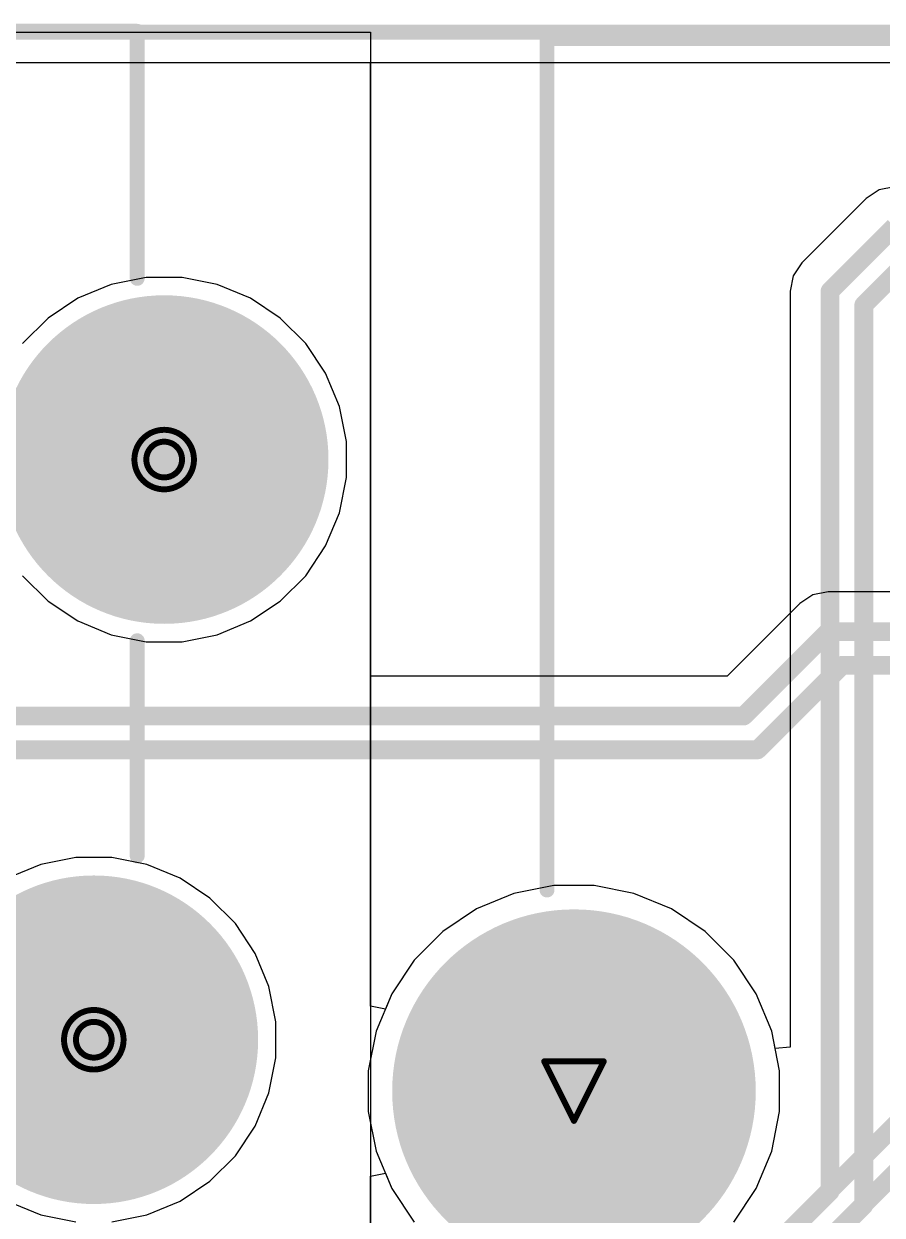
# Model space of a CAD drawing. Header units: inches. Extents: x 0 to 208, y 0 to 213.
# Drawn here: x 2.5379 to 2.8262, y 3.9333 to 4.3335 of the extents above; entities that cross this region are included whole.
import ezdxf

# ---------------------------------------------------------------- set-up
doc = ezdxf.new("R2010")
doc.units = ezdxf.units.IN
doc.header["$MEASUREMENT"] = 0
for name, color, linetype in [('Board_Outline', 216, 'Continuous'), ('Bottom Layer', 5, 'Continuous'), ('Bottom Solder', 6, 'Continuous'), ('Drill Drawing', 1, 'Continuous'), ('L2_GND1', 16, 'Continuous'), ('L3_SIG1', 76, 'Continuous'), ('L4_PWR', 90, 'Continuous'), ('L5_GND2', 156, 'Continuous'), ('L6_SIG2', 130, 'Continuous'), ('L7_GND3', 216, 'Continuous'), ('Multi-Layer', 9, 'Continuous'), ('Pad Holes', 156, 'Continuous'), ('Top Layer', 1, 'Continuous'), ('Top Overlay', 2, 'Continuous'), ('Top Solder', 216, 'Continuous')]:
    doc.layers.add(name, color=color, linetype=linetype)

# ---------------------------------------------------------------- blocks, each defined once
blk = doc.blocks.new('10029449_111RLF_7')
at = {"layer": 'Bottom Layer'}
h = blk.add_hatch(color=5, dxfattribs=at)
edge = h.paths.add_edge_path()
edge.add_arc((-0.28543, 0.07874), 0.05118, 0, 360)
h = blk.add_hatch(color=5, dxfattribs=at)
edge = h.paths.add_edge_path()
edge.add_arc((-0.30906, -0.11614), 0.05118, 0, 360)
at = {"layer": 'Bottom Solder'}
h = blk.add_hatch(color=6, dxfattribs=at)
edge = h.paths.add_edge_path()
edge.add_arc((-0.28543, 0.07874), 0.05518, 0, 360)
h = blk.add_hatch(color=6, dxfattribs=at)
edge = h.paths.add_edge_path()
edge.add_arc((-0.30906, -0.11614), 0.05518, 0, 360)
at = {"layer": 'L2_GND1'}
h = blk.add_hatch(color=16, dxfattribs=at)
edge = h.paths.add_edge_path()
edge.add_arc((-0.28543, 0.07874), 0.05118, 0, 360)
h = blk.add_hatch(color=16, dxfattribs=at)
edge = h.paths.add_edge_path()
edge.add_arc((-0.30906, -0.11614), 0.05118, 0, 360)
at = {"layer": 'L3_SIG1'}
h = blk.add_hatch(color=76, dxfattribs=at)
edge = h.paths.add_edge_path()
edge.add_arc((-0.28543, 0.07874), 0.05118, 0, 360)
h = blk.add_hatch(color=76, dxfattribs=at)
edge = h.paths.add_edge_path()
edge.add_arc((-0.30906, -0.11614), 0.05118, 0, 360)
at = {"layer": 'L4_PWR'}
h = blk.add_hatch(color=90, dxfattribs=at)
edge = h.paths.add_edge_path()
edge.add_arc((-0.28543, 0.07874), 0.05118, 0, 360)
h = blk.add_hatch(color=90, dxfattribs=at)
edge = h.paths.add_edge_path()
edge.add_arc((-0.30906, -0.11614), 0.05118, 0, 360)
at = {"layer": 'L5_GND2'}
h = blk.add_hatch(color=156, dxfattribs=at)
edge = h.paths.add_edge_path()
edge.add_arc((-0.28543, 0.07874), 0.05118, 0, 360)
h = blk.add_hatch(color=156, dxfattribs=at)
edge = h.paths.add_edge_path()
edge.add_arc((-0.30906, -0.11614), 0.05118, 0, 360)
at = {"layer": 'L6_SIG2'}
h = blk.add_hatch(color=130, dxfattribs=at)
edge = h.paths.add_edge_path()
edge.add_arc((-0.28543, 0.07874), 0.05118, 0, 360)
h = blk.add_hatch(color=130, dxfattribs=at)
edge = h.paths.add_edge_path()
edge.add_arc((-0.30906, -0.11614), 0.05118, 0, 360)
at = {"layer": 'L7_GND3'}
h = blk.add_hatch(color=216, dxfattribs=at)
edge = h.paths.add_edge_path()
edge.add_arc((-0.28543, 0.07874), 0.05118, 0, 360)
h = blk.add_hatch(color=216, dxfattribs=at)
edge = h.paths.add_edge_path()
edge.add_arc((-0.30906, -0.11614), 0.05118, 0, 360)
at = {"layer": 'Multi-Layer'}
h = blk.add_hatch(color=9, dxfattribs=at)
edge = h.paths.add_edge_path()
edge.add_arc((-0.28543, 0.07874), 0.05118, 0, 360)
h = blk.add_hatch(color=9, dxfattribs=at)
edge = h.paths.add_edge_path()
edge.add_arc((-0.30906, -0.11614), 0.05118, 0, 360)
at = {"layer": 'Pad Holes'}
h = blk.add_hatch(color=7, dxfattribs=at)
edge = h.paths.add_edge_path()
edge.add_arc((-0.28543, 0.07874), 0.02559, 0, 360)
h = blk.add_hatch(color=7, dxfattribs=at)
edge = h.paths.add_edge_path()
edge.add_arc((-0.30906, -0.11614), 0.02559, 0, 360)
at = {"layer": 'Top Layer'}
h = blk.add_hatch(color=1, dxfattribs=at)
edge = h.paths.add_edge_path()
edge.add_arc((-0.28543, 0.07874), 0.05118, 0, 360)
h = blk.add_hatch(color=1, dxfattribs=at)
edge = h.paths.add_edge_path()
edge.add_arc((-0.30906, -0.11614), 0.05118, 0, 360)
at = {"layer": 'Top Solder'}
h = blk.add_hatch(color=216, dxfattribs=at)
edge = h.paths.add_edge_path()
edge.add_arc((-0.28543, 0.07874), 0.05518, 0, 360)
h = blk.add_hatch(color=216, dxfattribs=at)
edge = h.paths.add_edge_path()
edge.add_arc((-0.30906, -0.11614), 0.05518, 0, 360)
at = {"layer": 'Top Overlay'}
for points in [[(-0.3, 0.017, 0.005, 0.005, 0), (-0.3, -0.05528, 0.005, 0.005, 0)], [(-0.3, -0.177, 0.005, 0.005, 0), (-0.3, -0.26, 0.005, 0.005, 0)], [(0.3, -0.26, 0.005, 0.005, 0), (-0.3, -0.26, 0.005, 0.005, 0)]]:
    blk.add_lwpolyline(points, format="xyseb", dxfattribs=at)
for points in [[(-0.30125, 0.017, 0.0025, 0.0025, 1), (-0.29875, 0.017, 0.0025, 0.0025, 1)], [(-0.30125, -0.05528, 0.0025, 0.0025, 1), (-0.29875, -0.05528, 0.0025, 0.0025, 1)], [(-0.30125, -0.177, 0.0025, 0.0025, 1), (-0.29875, -0.177, 0.0025, 0.0025, 1)], [(-0.30125, -0.26, 0.0025, 0.0025, 1), (-0.29875, -0.26, 0.0025, 0.0025, 1)], [(-0.30125, -0.26, 0.0025, 0.0025, 1), (-0.29875, -0.26, 0.0025, 0.0025, 1)]]:
    blk.add_lwpolyline(points, format="xyseb", close=True, dxfattribs=at)
blk = doc.blocks.new('UEA1112C_8HS6_4F_527')
at = {"layer": 'Bottom Layer'}
h = blk.add_hatch(color=5, dxfattribs=at)
edge = h.paths.add_edge_path()
edge.add_arc((0.25866, -0.13189), 0.05906, 0, 360)
at = {"layer": 'Bottom Solder'}
h = blk.add_hatch(color=6, dxfattribs=at)
edge = h.paths.add_edge_path()
edge.add_arc((0.25866, -0.13189), 0.06105, 0, 360)
at = {"layer": 'L2_GND1'}
h = blk.add_hatch(color=16, dxfattribs=at)
edge = h.paths.add_edge_path()
edge.add_arc((0.25866, -0.13189), 0.05906, 0, 360)
at = {"layer": 'L3_SIG1'}
h = blk.add_hatch(color=76, dxfattribs=at)
edge = h.paths.add_edge_path()
edge.add_arc((0.25866, -0.13189), 0.05906, 0, 360)
at = {"layer": 'L4_PWR'}
h = blk.add_hatch(color=90, dxfattribs=at)
edge = h.paths.add_edge_path()
edge.add_arc((0.25866, -0.13189), 0.05906, 0, 360)
at = {"layer": 'L5_GND2'}
h = blk.add_hatch(color=156, dxfattribs=at)
edge = h.paths.add_edge_path()
edge.add_arc((0.25866, -0.13189), 0.05906, 0, 360)
at = {"layer": 'L6_SIG2'}
h = blk.add_hatch(color=130, dxfattribs=at)
edge = h.paths.add_edge_path()
edge.add_arc((0.25866, -0.13189), 0.05906, 0, 360)
at = {"layer": 'L7_GND3'}
h = blk.add_hatch(color=216, dxfattribs=at)
edge = h.paths.add_edge_path()
edge.add_arc((0.25866, -0.13189), 0.05906, 0, 360)
at = {"layer": 'Multi-Layer'}
h = blk.add_hatch(color=9, dxfattribs=at)
edge = h.paths.add_edge_path()
edge.add_arc((0.25866, -0.13189), 0.05906, 0, 360)
at = {"layer": 'Pad Holes'}
h = blk.add_hatch(color=7, dxfattribs=at)
edge = h.paths.add_edge_path()
edge.add_arc((0.25866, -0.13189), 0.04528, 0, 360)
at = {"layer": 'Top Layer'}
h = blk.add_hatch(color=1, dxfattribs=at)
edge = h.paths.add_edge_path()
edge.add_arc((0.25866, -0.13189), 0.05906, 0, 360)
at = {"layer": 'Top Solder'}
h = blk.add_hatch(color=216, dxfattribs=at)
edge = h.paths.add_edge_path()
edge.add_arc((0.25866, -0.13189), 0.06105, 0, 360)
at = {"layer": 'Top Overlay'}
for points in [[(0.26772, -0.19944, 0.005, 0.005, 0), (0.26772, -0.48542, 0.005, 0.005, 0)], [(0.26772, -0.48542, 0.005, 0.005, 0), (-0.26772, -0.48542, 0.005, 0.005, 0)]]:
    blk.add_lwpolyline(points, format="xyseb", dxfattribs=at)
for points in [[(0.26647, -0.19944, 0.0025, 0.0025, 1), (0.26897, -0.19944, 0.0025, 0.0025, 1)], [(0.26647, -0.48542, 0.0025, 0.0025, 1), (0.26897, -0.48542, 0.0025, 0.0025, 1)], [(0.26647, -0.48542, 0.0025, 0.0025, 1), (0.26897, -0.48542, 0.0025, 0.0025, 1)]]:
    blk.add_lwpolyline(points, format="xyseb", close=True, dxfattribs=at)

msp = doc.modelspace()

# ---------------------------------------------------------------- linework, layer by layer
at = {"layer": 'Board_Outline'}
msp.add_lwpolyline([(0, 4.33071, 0.005, 0.005, 0), (5.90551, 4.33071, 0.005, 0.005, 0)], format="xyseb", dxfattribs=at)
at = {"layer": 'Bottom Layer'}
for p, q in [((1.909, 4.33071), (2.65435, 4.33071)), ((2.65435, 4.33071), (2.65435, 3.90147)), ((2.65435, 4.00355), (2.65435, 4.32051)), ((2.65435, 4.32051), (2.89728, 4.32051)), ((2.82519, 4.27775), (2.82084, 4.27485)), ((2.83033, 4.27878), (2.82519, 4.27775)), ((2.82084, 4.27485), (2.79918, 4.25318)), ((2.82084, 4.27485), (2.82084, 4.27485)), ((2.79918, 4.25318), (2.79627, 4.24883)), ((2.79627, 4.24883), (2.79525, 4.24369)), ((2.79525, 4.24369), (2.79525, 4.24369)), ((2.79525, 4.24369), (2.79525, 3.98976)), ((2.71588, 4.04406), (2.70254, 4.0414)), ((2.72948, 4.04406), (2.71588, 4.04406)), ((2.74282, 4.0414), (2.72948, 4.04406)), ((2.70254, 4.0414), (2.68997, 4.0362)), ((2.75539, 4.0362), (2.74282, 4.0414)), ((2.68997, 4.0362), (2.67866, 4.02864)), ((2.7667, 4.02864), (2.75539, 4.0362)), ((2.67866, 4.02864), (2.66904, 4.01902)), ((2.77632, 4.01902), (2.7667, 4.02864)), ((2.66904, 4.01902), (2.66148, 4.00771)), ((2.78387, 4.00771), (2.77632, 4.01902)), ((2.66148, 4.00771), (2.65935, 4.00256)), ((2.78908, 3.99514), (2.78387, 4.00771)), ((2.65935, 4.00256), (2.65435, 4.00355)), ((2.79025, 3.98927), (2.78908, 3.99514)), ((2.79525, 3.98976), (2.79025, 3.98927)), ((2.65435, 3.94645), (2.65935, 3.94744)), ((2.65435, 3.90147), (2.65435, 3.94645)), ((2.65935, 3.94744), (2.66148, 3.94229)), ((2.66148, 3.94229), (2.66904, 3.93098))]:
    msp.add_line(p, q, dxfattribs=at)
for points in [[(2.80867, 4.24369, 0.00633, 0.00633, 0), (2.83033, 4.26535, 0.00633, 0.00633, 0)], [(2.82, 4.239, 0.00633, 0.00633, 0), (2.83502, 4.25402, 0.00633, 0.00633, 0)], [(2.80867, 3.94129, 0.00633, 0.00633, 0), (2.80867, 4.24369, 0.00633, 0.00633, 0)], [(2.82, 3.9366, 0.00633, 0.00633, 0), (2.82, 4.239, 0.00633, 0.00633, 0)], [(2.73652, 3.86914, 0.00633, 0.00633, 0), (2.80867, 3.94129, 0.00633, 0.00633, 0)], [(2.74121, 3.85781, 0.00633, 0.00633, 0), (2.82, 3.9366, 0.00633, 0.00633, 0)]]:
    msp.add_lwpolyline(points, format="xyseb", dxfattribs=at)
for points in [[(2.80709, 4.24369, 0.00316, 0.00316, 1), (2.81025, 4.24369, 0.00316, 0.00316, 1)], [(2.80709, 4.24369, 0.00316, 0.00316, 1), (2.81025, 4.24369, 0.00316, 0.00316, 1)], [(2.81842, 4.239, 0.00316, 0.00316, 1), (2.82158, 4.239, 0.00316, 0.00316, 1)], [(2.81842, 4.239, 0.00316, 0.00316, 1), (2.82158, 4.239, 0.00316, 0.00316, 1)], [(2.80709, 3.94129, 0.00316, 0.00316, 1), (2.81025, 3.94129, 0.00316, 0.00316, 1)], [(2.80709, 3.94129, 0.00316, 0.00316, 1), (2.81025, 3.94129, 0.00316, 0.00316, 1)], [(2.81842, 3.9366, 0.00316, 0.00316, 1), (2.82158, 3.9366, 0.00316, 0.00316, 1)], [(2.81842, 3.9366, 0.00316, 0.00316, 1), (2.82158, 3.9366, 0.00316, 0.00316, 1)]]:
    msp.add_lwpolyline(points, format="xyseb", close=True, dxfattribs=at)
at = {"layer": 'Drill Drawing'}
for points in [[(2.59506, 4.18714, 0.002, 0.002, 1), (2.57506, 4.18714, 0.002, 0.002, 1)], [(2.59106, 4.18714, 0.002, 0.002, 1), (2.57906, 4.18714, 0.002, 0.002, 1)], [(2.57456, 4.18714, 0.001, 0.001, 1), (2.57556, 4.18714, 0.001, 0.001, 1)], [(2.57856, 4.18714, 0.001, 0.001, 1), (2.57956, 4.18714, 0.001, 0.001, 1)], [(2.59056, 4.18714, 0.001, 0.001, 1), (2.59156, 4.18714, 0.001, 0.001, 1)], [(2.59456, 4.18714, 0.001, 0.001, 1), (2.59556, 4.18714, 0.001, 0.001, 1)], [(2.57143, 3.99226, 0.002, 0.002, 1), (2.55143, 3.99226, 0.002, 0.002, 1)], [(2.56743, 3.99226, 0.002, 0.002, 1), (2.55543, 3.99226, 0.002, 0.002, 1)], [(2.55093, 3.99226, 0.001, 0.001, 1), (2.55193, 3.99226, 0.001, 0.001, 1)], [(2.55493, 3.99226, 0.001, 0.001, 1), (2.55593, 3.99226, 0.001, 0.001, 1)], [(2.56693, 3.99226, 0.001, 0.001, 1), (2.56793, 3.99226, 0.001, 0.001, 1)], [(2.57093, 3.99226, 0.001, 0.001, 1), (2.57193, 3.99226, 0.001, 0.001, 1)], [(2.71218, 3.985, 0.001, 0.001, 1), (2.71318, 3.985, 0.001, 0.001, 1)], [(2.71218, 3.985, 0.001, 0.001, 1), (2.71318, 3.985, 0.001, 0.001, 1)], [(2.73218, 3.985, 0.001, 0.001, 1), (2.73318, 3.985, 0.001, 0.001, 1)], [(2.73218, 3.985, 0.001, 0.001, 1), (2.73318, 3.985, 0.001, 0.001, 1)], [(2.72218, 3.965, 0.001, 0.001, 1), (2.72318, 3.965, 0.001, 0.001, 1)], [(2.72218, 3.965, 0.001, 0.001, 1), (2.72318, 3.965, 0.001, 0.001, 1)]]:
    msp.add_lwpolyline(points, format="xyseb", close=True, dxfattribs=at)
for points in [[(2.71268, 3.985, 0.002, 0.002, 0), (2.73268, 3.985, 0.002, 0.002, 0)], [(2.71268, 3.985, 0.002, 0.002, 0), (2.72268, 3.965, 0.002, 0.002, 0)], [(2.72268, 3.965, 0.002, 0.002, 0), (2.73268, 3.985, 0.002, 0.002, 0)]]:
    msp.add_lwpolyline(points, format="xyseb", dxfattribs=at)
at = {"layer": 'L2_GND1'}
msp.add_line((1.85368, 4.32051), (2.86436, 4.32051), dxfattribs=at)
at = {"layer": 'L3_SIG1'}
for p, q in [((1.85368, 4.32051), (2.89728, 4.32051)), ((2.56721, 4.24597), (2.55608, 4.24136)), ((2.57903, 4.24832), (2.56721, 4.24597)), ((2.59108, 4.24832), (2.57903, 4.24832)), ((2.6029, 4.24597), (2.59108, 4.24832)), ((2.61404, 4.24136), (2.6029, 4.24597)), ((2.55608, 4.24136), (2.54606, 4.23466)), ((2.62406, 4.23466), (2.61404, 4.24136)), ((2.54606, 4.23466), (2.53753, 4.22614)), ((2.63258, 4.22614), (2.62406, 4.23466)), ((2.63927, 4.21612), (2.63258, 4.22614)), ((2.64389, 4.20499), (2.63927, 4.21612)), ((2.64624, 4.19317), (2.64389, 4.20499)), ((2.64624, 4.18112), (2.64624, 4.19317)), ((2.64389, 4.1693), (2.64624, 4.18112)), ((2.63927, 4.15816), (2.64389, 4.1693)), ((2.63258, 4.14814), (2.63927, 4.15816)), ((2.53753, 4.14814), (2.54606, 4.13962)), ((2.62406, 4.13962), (2.63258, 4.14814)), ((2.54606, 4.13962), (2.55608, 4.13292)), ((2.61404, 4.13292), (2.62406, 4.13962)), ((2.55608, 4.13292), (2.56721, 4.12831)), ((2.6029, 4.12831), (2.61404, 4.13292)), ((2.56721, 4.12831), (2.57903, 4.12596)), ((2.57903, 4.12596), (2.59108, 4.12596)), ((2.59108, 4.12596), (2.6029, 4.12831)), ((2.54359, 4.05109), (2.53245, 4.04648)), ((2.55541, 4.05344), (2.54359, 4.05109)), ((2.56746, 4.05344), (2.55541, 4.05344)), ((2.57928, 4.05109), (2.56746, 4.05344)), ((2.59041, 4.04648), (2.57928, 4.05109)), ((2.60043, 4.03978), (2.59041, 4.04648)), ((2.71588, 4.04406), (2.70254, 4.0414)), ((2.72948, 4.04406), (2.71588, 4.04406)), ((2.74282, 4.0414), (2.72948, 4.04406)), ((2.60896, 4.03126), (2.60043, 4.03978)), ((2.70254, 4.0414), (2.68997, 4.0362)), ((2.75539, 4.0362), (2.74282, 4.0414)), ((2.68997, 4.0362), (2.67866, 4.02864)), ((2.7667, 4.02864), (2.75539, 4.0362)), ((2.61565, 4.02124), (2.60896, 4.03126)), ((2.67866, 4.02864), (2.66904, 4.01902)), ((2.77632, 4.01902), (2.7667, 4.02864)), ((2.62026, 4.01011), (2.61565, 4.02124)), ((2.66904, 4.01902), (2.66148, 4.00771)), ((2.78387, 4.00771), (2.77632, 4.01902)), ((2.62261, 3.99829), (2.62026, 4.01011)), ((2.66148, 4.00771), (2.65628, 3.99514)), ((2.78908, 3.99514), (2.78387, 4.00771)), ((2.62261, 3.98623), (2.62261, 3.99829)), ((2.65628, 3.99514), (2.65362, 3.9818)), ((2.79173, 3.9818), (2.78908, 3.99514)), ((2.62026, 3.97441), (2.62261, 3.98623)), ((2.65362, 3.9818), (2.65362, 3.9682)), ((2.79173, 3.9682), (2.79173, 3.9818)), ((2.61565, 3.96328), (2.62026, 3.97441)), ((2.65362, 3.9682), (2.65628, 3.95486)), ((2.78908, 3.95486), (2.79173, 3.9682)), ((2.60896, 3.95326), (2.61565, 3.96328)), ((2.65628, 3.95486), (2.66148, 3.94229)), ((2.78387, 3.94229), (2.78908, 3.95486)), ((2.60043, 3.94474), (2.60896, 3.95326)), ((2.59041, 3.93804), (2.60043, 3.94474)), ((2.66148, 3.94229), (2.66904, 3.93098)), ((2.77632, 3.93098), (2.78387, 3.94229)), ((2.53245, 3.93804), (2.54359, 3.93343)), ((2.57928, 3.93343), (2.59041, 3.93804)), ((2.54359, 3.93343), (2.55541, 3.93108)), ((2.56746, 3.93108), (2.57928, 3.93343))]:
    msp.add_line(p, q, dxfattribs=at)
at = {"layer": 'L4_PWR'}
for p, q in [((1.85368, 4.32051), (2.86436, 4.32051)), ((2.56721, 4.24597), (2.55608, 4.24136)), ((2.57903, 4.24832), (2.56721, 4.24597)), ((2.59108, 4.24832), (2.57903, 4.24832)), ((2.6029, 4.24597), (2.59108, 4.24832)), ((2.61404, 4.24136), (2.6029, 4.24597)), ((2.55608, 4.24136), (2.54606, 4.23466)), ((2.62406, 4.23466), (2.61404, 4.24136)), ((2.54606, 4.23466), (2.53753, 4.22614)), ((2.63258, 4.22614), (2.62406, 4.23466)), ((2.63927, 4.21612), (2.63258, 4.22614)), ((2.64389, 4.20499), (2.63927, 4.21612)), ((2.64624, 4.19317), (2.64389, 4.20499)), ((2.64624, 4.18112), (2.64624, 4.19317)), ((2.64389, 4.1693), (2.64624, 4.18112)), ((2.63927, 4.15816), (2.64389, 4.1693)), ((2.63258, 4.14814), (2.63927, 4.15816)), ((2.53753, 4.14814), (2.54606, 4.13962)), ((2.62406, 4.13962), (2.63258, 4.14814)), ((2.54606, 4.13962), (2.55608, 4.13292)), ((2.61404, 4.13292), (2.62406, 4.13962)), ((2.55608, 4.13292), (2.56721, 4.12831)), ((2.6029, 4.12831), (2.61404, 4.13292)), ((2.56721, 4.12831), (2.57903, 4.12596)), ((2.57903, 4.12596), (2.59108, 4.12596)), ((2.59108, 4.12596), (2.6029, 4.12831)), ((2.54359, 4.05109), (2.53245, 4.04648)), ((2.55541, 4.05344), (2.54359, 4.05109)), ((2.56746, 4.05344), (2.55541, 4.05344)), ((2.57928, 4.05109), (2.56746, 4.05344)), ((2.59041, 4.04648), (2.57928, 4.05109)), ((2.60043, 4.03978), (2.59041, 4.04648)), ((2.71588, 4.04406), (2.70254, 4.0414)), ((2.72948, 4.04406), (2.71588, 4.04406)), ((2.74282, 4.0414), (2.72948, 4.04406)), ((2.60896, 4.03126), (2.60043, 4.03978)), ((2.70254, 4.0414), (2.68997, 4.0362)), ((2.75539, 4.0362), (2.74282, 4.0414)), ((2.68997, 4.0362), (2.67866, 4.02864)), ((2.7667, 4.02864), (2.75539, 4.0362)), ((2.61565, 4.02124), (2.60896, 4.03126)), ((2.67866, 4.02864), (2.66904, 4.01902)), ((2.77632, 4.01902), (2.7667, 4.02864)), ((2.62026, 4.01011), (2.61565, 4.02124)), ((2.66904, 4.01902), (2.66148, 4.00771)), ((2.78387, 4.00771), (2.77632, 4.01902)), ((2.62261, 3.99829), (2.62026, 4.01011)), ((2.66148, 4.00771), (2.65628, 3.99514)), ((2.78908, 3.99514), (2.78387, 4.00771)), ((2.62261, 3.98623), (2.62261, 3.99829)), ((2.65628, 3.99514), (2.65362, 3.9818)), ((2.79173, 3.9818), (2.78908, 3.99514)), ((2.62026, 3.97441), (2.62261, 3.98623)), ((2.65362, 3.9818), (2.65362, 3.9682)), ((2.79173, 3.9682), (2.79173, 3.9818)), ((2.61565, 3.96328), (2.62026, 3.97441)), ((2.65362, 3.9682), (2.65628, 3.95486)), ((2.78908, 3.95486), (2.79173, 3.9682)), ((2.60896, 3.95326), (2.61565, 3.96328)), ((2.65628, 3.95486), (2.66148, 3.94229)), ((2.78387, 3.94229), (2.78908, 3.95486)), ((2.60043, 3.94474), (2.60896, 3.95326)), ((2.59041, 3.93804), (2.60043, 3.94474)), ((2.66148, 3.94229), (2.66904, 3.93098)), ((2.77632, 3.93098), (2.78387, 3.94229)), ((2.53245, 3.93804), (2.54359, 3.93343)), ((2.57928, 3.93343), (2.59041, 3.93804)), ((2.54359, 3.93343), (2.55541, 3.93108)), ((2.56746, 3.93108), (2.57928, 3.93343))]:
    msp.add_line(p, q, dxfattribs=at)
at = {"layer": 'L5_GND2'}
for p, q in [((1.85368, 4.32051), (2.89728, 4.32051)), ((2.56721, 4.24597), (2.55608, 4.24136)), ((2.57903, 4.24832), (2.56721, 4.24597)), ((2.59108, 4.24832), (2.57903, 4.24832)), ((2.6029, 4.24597), (2.59108, 4.24832)), ((2.61404, 4.24136), (2.6029, 4.24597)), ((2.55608, 4.24136), (2.54606, 4.23466)), ((2.62406, 4.23466), (2.61404, 4.24136)), ((2.54606, 4.23466), (2.53753, 4.22614)), ((2.63258, 4.22614), (2.62406, 4.23466)), ((2.63927, 4.21612), (2.63258, 4.22614)), ((2.64389, 4.20499), (2.63927, 4.21612)), ((2.64624, 4.19317), (2.64389, 4.20499)), ((2.64624, 4.18112), (2.64624, 4.19317)), ((2.64389, 4.1693), (2.64624, 4.18112)), ((2.63927, 4.15816), (2.64389, 4.1693)), ((2.63258, 4.14814), (2.63927, 4.15816)), ((2.53753, 4.14814), (2.54606, 4.13962)), ((2.62406, 4.13962), (2.63258, 4.14814)), ((2.54606, 4.13962), (2.55608, 4.13292)), ((2.61404, 4.13292), (2.62406, 4.13962)), ((2.55608, 4.13292), (2.56721, 4.12831)), ((2.6029, 4.12831), (2.61404, 4.13292)), ((2.56721, 4.12831), (2.57903, 4.12596)), ((2.57903, 4.12596), (2.59108, 4.12596)), ((2.59108, 4.12596), (2.6029, 4.12831)), ((2.54359, 4.05109), (2.53245, 4.04648)), ((2.55541, 4.05344), (2.54359, 4.05109)), ((2.56746, 4.05344), (2.55541, 4.05344)), ((2.57928, 4.05109), (2.56746, 4.05344)), ((2.59041, 4.04648), (2.57928, 4.05109)), ((2.60043, 4.03978), (2.59041, 4.04648)), ((2.71588, 4.04406), (2.70254, 4.0414)), ((2.72948, 4.04406), (2.71588, 4.04406)), ((2.74282, 4.0414), (2.72948, 4.04406)), ((2.60896, 4.03126), (2.60043, 4.03978)), ((2.70254, 4.0414), (2.68997, 4.0362)), ((2.75539, 4.0362), (2.74282, 4.0414)), ((2.68997, 4.0362), (2.67866, 4.02864)), ((2.7667, 4.02864), (2.75539, 4.0362)), ((2.61565, 4.02124), (2.60896, 4.03126)), ((2.67866, 4.02864), (2.66904, 4.01902)), ((2.77632, 4.01902), (2.7667, 4.02864)), ((2.62026, 4.01011), (2.61565, 4.02124)), ((2.66904, 4.01902), (2.66148, 4.00771)), ((2.78387, 4.00771), (2.77632, 4.01902)), ((2.62261, 3.99829), (2.62026, 4.01011)), ((2.66148, 4.00771), (2.65628, 3.99514)), ((2.78908, 3.99514), (2.78387, 4.00771)), ((2.62261, 3.98623), (2.62261, 3.99829)), ((2.65628, 3.99514), (2.65362, 3.9818)), ((2.79173, 3.9818), (2.78908, 3.99514)), ((2.62026, 3.97441), (2.62261, 3.98623)), ((2.65362, 3.9818), (2.65362, 3.9682)), ((2.79173, 3.9682), (2.79173, 3.9818)), ((2.61565, 3.96328), (2.62026, 3.97441)), ((2.65362, 3.9682), (2.65628, 3.95486)), ((2.78908, 3.95486), (2.79173, 3.9682)), ((2.60896, 3.95326), (2.61565, 3.96328)), ((2.65628, 3.95486), (2.66148, 3.94229)), ((2.78387, 3.94229), (2.78908, 3.95486)), ((2.60043, 3.94474), (2.60896, 3.95326)), ((2.59041, 3.93804), (2.60043, 3.94474)), ((2.66148, 3.94229), (2.66904, 3.93098)), ((2.77632, 3.93098), (2.78387, 3.94229)), ((2.53245, 3.93804), (2.54359, 3.93343)), ((2.57928, 3.93343), (2.59041, 3.93804)), ((2.54359, 3.93343), (2.55541, 3.93108)), ((2.56746, 3.93108), (2.57928, 3.93343))]:
    msp.add_line(p, q, dxfattribs=at)
at = {"layer": 'L6_SIG2'}
for p, q in [((1.85368, 4.32051), (2.89728, 4.32051)), ((2.56721, 4.24597), (2.55608, 4.24136)), ((2.57903, 4.24832), (2.56721, 4.24597)), ((2.59108, 4.24832), (2.57903, 4.24832)), ((2.6029, 4.24597), (2.59108, 4.24832)), ((2.61404, 4.24136), (2.6029, 4.24597)), ((2.55608, 4.24136), (2.54606, 4.23466)), ((2.62406, 4.23466), (2.61404, 4.24136)), ((2.54606, 4.23466), (2.53753, 4.22614)), ((2.63258, 4.22614), (2.62406, 4.23466)), ((2.63927, 4.21612), (2.63258, 4.22614)), ((2.64389, 4.20499), (2.63927, 4.21612)), ((2.64624, 4.19317), (2.64389, 4.20499)), ((2.64624, 4.18112), (2.64624, 4.19317)), ((2.64389, 4.1693), (2.64624, 4.18112)), ((2.63927, 4.15816), (2.64389, 4.1693)), ((2.63258, 4.14814), (2.63927, 4.15816)), ((2.53753, 4.14814), (2.54606, 4.13962)), ((2.62406, 4.13962), (2.63258, 4.14814)), ((2.54606, 4.13962), (2.55608, 4.13292)), ((2.61404, 4.13292), (2.62406, 4.13962)), ((2.55608, 4.13292), (2.56721, 4.12831)), ((2.6029, 4.12831), (2.61404, 4.13292)), ((2.56721, 4.12831), (2.57903, 4.12596)), ((2.57903, 4.12596), (2.59108, 4.12596)), ((2.59108, 4.12596), (2.6029, 4.12831)), ((2.54359, 4.05109), (2.53245, 4.04648)), ((2.55541, 4.05344), (2.54359, 4.05109)), ((2.56746, 4.05344), (2.55541, 4.05344)), ((2.57928, 4.05109), (2.56746, 4.05344)), ((2.59041, 4.04648), (2.57928, 4.05109)), ((2.60043, 4.03978), (2.59041, 4.04648)), ((2.71588, 4.04406), (2.70254, 4.0414)), ((2.72948, 4.04406), (2.71588, 4.04406)), ((2.74282, 4.0414), (2.72948, 4.04406)), ((2.60896, 4.03126), (2.60043, 4.03978)), ((2.70254, 4.0414), (2.68997, 4.0362)), ((2.75539, 4.0362), (2.74282, 4.0414)), ((2.68997, 4.0362), (2.67866, 4.02864)), ((2.7667, 4.02864), (2.75539, 4.0362)), ((2.61565, 4.02124), (2.60896, 4.03126)), ((2.67866, 4.02864), (2.66904, 4.01902)), ((2.77632, 4.01902), (2.7667, 4.02864)), ((2.62026, 4.01011), (2.61565, 4.02124)), ((2.66904, 4.01902), (2.66148, 4.00771)), ((2.78387, 4.00771), (2.77632, 4.01902)), ((2.62261, 3.99829), (2.62026, 4.01011)), ((2.66148, 4.00771), (2.65628, 3.99514)), ((2.78908, 3.99514), (2.78387, 4.00771)), ((2.62261, 3.98623), (2.62261, 3.99829)), ((2.65628, 3.99514), (2.65362, 3.9818)), ((2.79173, 3.9818), (2.78908, 3.99514)), ((2.62026, 3.97441), (2.62261, 3.98623)), ((2.65362, 3.9818), (2.65362, 3.9682)), ((2.79173, 3.9682), (2.79173, 3.9818)), ((2.61565, 3.96328), (2.62026, 3.97441)), ((2.65362, 3.9682), (2.65628, 3.95486)), ((2.78908, 3.95486), (2.79173, 3.9682)), ((2.60896, 3.95326), (2.61565, 3.96328)), ((2.65628, 3.95486), (2.66148, 3.94229)), ((2.78387, 3.94229), (2.78908, 3.95486)), ((2.60043, 3.94474), (2.60896, 3.95326)), ((2.59041, 3.93804), (2.60043, 3.94474)), ((2.66148, 3.94229), (2.66904, 3.93098)), ((2.77632, 3.93098), (2.78387, 3.94229)), ((2.53245, 3.93804), (2.54359, 3.93343)), ((2.57928, 3.93343), (2.59041, 3.93804)), ((2.54359, 3.93343), (2.55541, 3.93108)), ((2.56746, 3.93108), (2.57928, 3.93343))]:
    msp.add_line(p, q, dxfattribs=at)
at = {"layer": 'L7_GND3'}
for p, q in [((1.85368, 4.32051), (2.89728, 4.32051)), ((2.56721, 4.24597), (2.55608, 4.24136)), ((2.57903, 4.24832), (2.56721, 4.24597)), ((2.59108, 4.24832), (2.57903, 4.24832)), ((2.6029, 4.24597), (2.59108, 4.24832)), ((2.61404, 4.24136), (2.6029, 4.24597)), ((2.55608, 4.24136), (2.54606, 4.23466)), ((2.62406, 4.23466), (2.61404, 4.24136)), ((2.54606, 4.23466), (2.53753, 4.22614)), ((2.63258, 4.22614), (2.62406, 4.23466)), ((2.63927, 4.21612), (2.63258, 4.22614)), ((2.64389, 4.20499), (2.63927, 4.21612)), ((2.64624, 4.19317), (2.64389, 4.20499)), ((2.64624, 4.18112), (2.64624, 4.19317)), ((2.64389, 4.1693), (2.64624, 4.18112)), ((2.63927, 4.15816), (2.64389, 4.1693)), ((2.63258, 4.14814), (2.63927, 4.15816)), ((2.53753, 4.14814), (2.54606, 4.13962)), ((2.62406, 4.13962), (2.63258, 4.14814)), ((2.54606, 4.13962), (2.55608, 4.13292)), ((2.61404, 4.13292), (2.62406, 4.13962)), ((2.55608, 4.13292), (2.56721, 4.12831)), ((2.6029, 4.12831), (2.61404, 4.13292)), ((2.56721, 4.12831), (2.57903, 4.12596)), ((2.57903, 4.12596), (2.59108, 4.12596)), ((2.59108, 4.12596), (2.6029, 4.12831)), ((2.54359, 4.05109), (2.53245, 4.04648)), ((2.55541, 4.05344), (2.54359, 4.05109)), ((2.56746, 4.05344), (2.55541, 4.05344)), ((2.57928, 4.05109), (2.56746, 4.05344)), ((2.59041, 4.04648), (2.57928, 4.05109)), ((2.60043, 4.03978), (2.59041, 4.04648)), ((2.71588, 4.04406), (2.70254, 4.0414)), ((2.72948, 4.04406), (2.71588, 4.04406)), ((2.74282, 4.0414), (2.72948, 4.04406)), ((2.60896, 4.03126), (2.60043, 4.03978)), ((2.70254, 4.0414), (2.68997, 4.0362)), ((2.75539, 4.0362), (2.74282, 4.0414)), ((2.68997, 4.0362), (2.67866, 4.02864)), ((2.7667, 4.02864), (2.75539, 4.0362)), ((2.61565, 4.02124), (2.60896, 4.03126)), ((2.67866, 4.02864), (2.66904, 4.01902)), ((2.77632, 4.01902), (2.7667, 4.02864)), ((2.62026, 4.01011), (2.61565, 4.02124)), ((2.66904, 4.01902), (2.66148, 4.00771)), ((2.78387, 4.00771), (2.77632, 4.01902)), ((2.62261, 3.99829), (2.62026, 4.01011)), ((2.66148, 4.00771), (2.65628, 3.99514)), ((2.78908, 3.99514), (2.78387, 4.00771)), ((2.62261, 3.98623), (2.62261, 3.99829)), ((2.65628, 3.99514), (2.65362, 3.9818)), ((2.79173, 3.9818), (2.78908, 3.99514)), ((2.62026, 3.97441), (2.62261, 3.98623)), ((2.65362, 3.9818), (2.65362, 3.9682)), ((2.79173, 3.9682), (2.79173, 3.9818)), ((2.61565, 3.96328), (2.62026, 3.97441)), ((2.65362, 3.9682), (2.65628, 3.95486)), ((2.78908, 3.95486), (2.79173, 3.9682)), ((2.60896, 3.95326), (2.61565, 3.96328)), ((2.65628, 3.95486), (2.66148, 3.94229)), ((2.78387, 3.94229), (2.78908, 3.95486)), ((2.60043, 3.94474), (2.60896, 3.95326)), ((2.59041, 3.93804), (2.60043, 3.94474)), ((2.66148, 3.94229), (2.66904, 3.93098)), ((2.77632, 3.93098), (2.78387, 3.94229)), ((2.53245, 3.93804), (2.54359, 3.93343)), ((2.57928, 3.93343), (2.59041, 3.93804)), ((2.54359, 3.93343), (2.55541, 3.93108)), ((2.56746, 3.93108), (2.57928, 3.93343))]:
    msp.add_line(p, q, dxfattribs=at)
at = {"layer": 'Top Layer'}
for p, q in [((1.909, 4.33071), (2.65435, 4.33071)), ((2.65435, 4.33071), (2.65435, 3.90147)), ((2.65435, 4.1144), (2.65435, 4.32051)), ((2.65435, 4.32051), (2.89728, 4.32051)), ((2.80286, 4.14173), (2.79851, 4.13882)), ((2.808, 4.14275), (2.80286, 4.14173)), ((2.96814, 4.14275), (2.808, 4.14275)), ((2.808, 4.14275), (2.808, 4.14275)), ((2.79851, 4.13882), (2.77409, 4.1144)), ((2.79851, 4.13882), (2.79851, 4.13882)), ((2.76231, 4.1144), (2.65435, 4.1144)), ((2.77409, 4.1144), (2.76231, 4.1144)), ((2.76231, 4.1144), (2.76231, 4.1144)), ((2.65435, 3.94645), (2.65935, 3.94744)), ((2.65435, 3.90147), (2.65435, 3.94645)), ((2.65935, 3.94744), (2.66148, 3.94229)), ((2.66148, 3.94229), (2.66904, 3.93098))]:
    msp.add_line(p, q, dxfattribs=at)
for points in [[(2.77965, 4.10098, 0.00633, 0.00633, 0), (2.808, 4.12933, 0.00633, 0.00633, 0)], [(2.808, 4.12933, 0.00633, 0.00633, 0), (2.96814, 4.12933, 0.00633, 0.00633, 0)], [(2.78434, 4.08965, 0.00633, 0.00633, 0), (2.81269, 4.118, 0.00633, 0.00633, 0)], [(2.81269, 4.118, 0.00633, 0.00633, 0), (2.96345, 4.118, 0.00633, 0.00633, 0)], [(2.29035, 4.10098, 0.00633, 0.00633, 0), (2.76231, 4.10098, 0.00633, 0.00633, 0)], [(2.73278, 4.10098, 0.00633, 0.00633, 0), (2.77965, 4.10098, 0.00633, 0.00633, 0)], [(2.29035, 4.08965, 0.00633, 0.00633, 0), (2.78434, 4.08965, 0.00633, 0.00633, 0)], [(2.74031, 3.87333, 0.00633, 0.00633, 0), (2.90103, 4.03406, 0.00633, 0.00633, 0)], [(2.745, 3.862, 0.00633, 0.00633, 0), (2.90573, 4.02273, 0.00633, 0.00633, 0)]]:
    msp.add_lwpolyline(points, format="xyseb", dxfattribs=at)
for points in [[(2.80642, 4.12933, 0.00316, 0.00316, 1), (2.80958, 4.12933, 0.00316, 0.00316, 1)], [(2.80642, 4.12933, 0.00316, 0.00316, 1), (2.80958, 4.12933, 0.00316, 0.00316, 1)], [(2.81111, 4.118, 0.00316, 0.00316, 1), (2.81428, 4.118, 0.00316, 0.00316, 1)], [(2.81111, 4.118, 0.00316, 0.00316, 1), (2.81428, 4.118, 0.00316, 0.00316, 1)], [(2.73119, 4.10098, 0.00316, 0.00316, 1), (2.73436, 4.10098, 0.00316, 0.00316, 1)], [(2.76073, 4.10098, 0.00316, 0.00316, 1), (2.76389, 4.10098, 0.00316, 0.00316, 1)], [(2.77806, 4.10098, 0.00316, 0.00316, 1), (2.78123, 4.10098, 0.00316, 0.00316, 1)], [(2.77806, 4.10098, 0.00316, 0.00316, 1), (2.78123, 4.10098, 0.00316, 0.00316, 1)], [(2.78276, 4.08965, 0.00316, 0.00316, 1), (2.78592, 4.08965, 0.00316, 0.00316, 1)], [(2.78276, 4.08965, 0.00316, 0.00316, 1), (2.78592, 4.08965, 0.00316, 0.00316, 1)]]:
    msp.add_lwpolyline(points, format="xyseb", close=True, dxfattribs=at)

# ---------------------------------------------------------------- block references
at = {"rotation": 180}
for name, p in [('10029449_111RLF_7', (2.276, 4.071)), ('UEA1112C_8HS6_4F_527', (2.98134, 3.84311))]:
    msp.add_blockref(name, p, dxfattribs=at)

doc.saveas('drawing.dxf')
